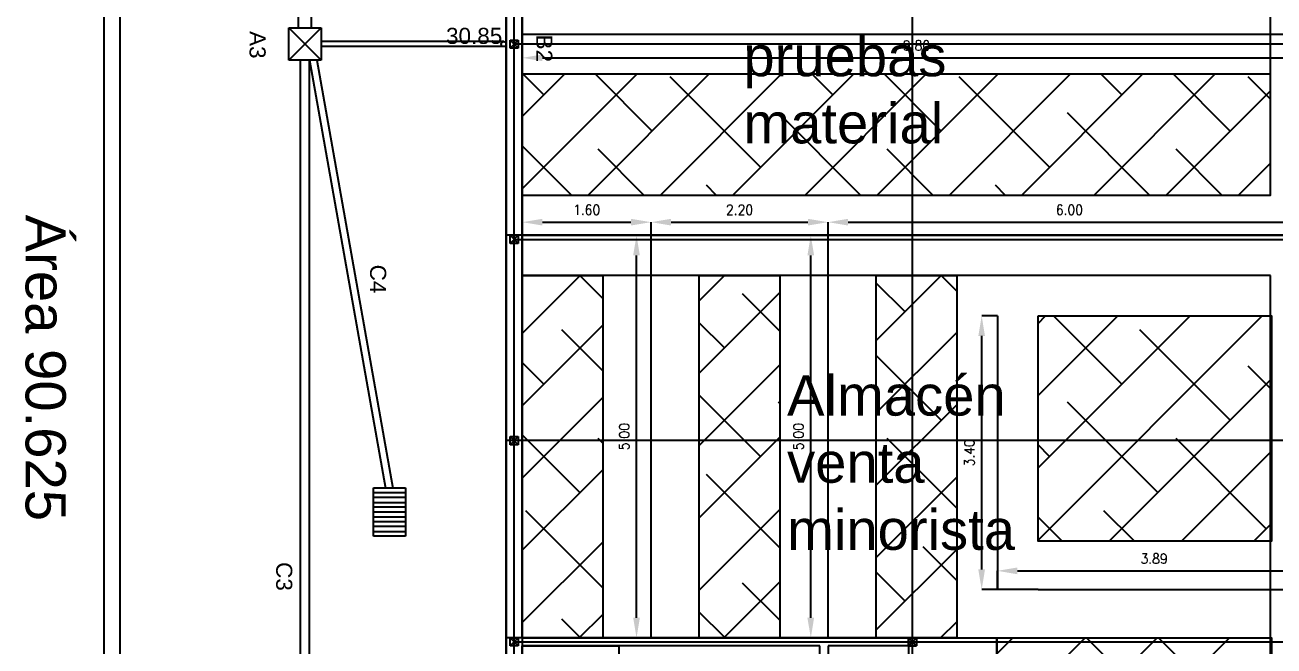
# Model space of a CAD drawing. Header units: inches. Extents: x -23 to 72981, y 9 to 49153.
# Drawn here: x 26.33 to 41.85, y 34.91 to 42.63 of the extents above; entities that cross this region are included whole.
import ezdxf

# ---------------------------------------------------------------- set-up
doc = ezdxf.new("R2010")
doc.units = ezdxf.units.IN
for name, color, linetype in [('Aguas pluviales', 140, 'Continuous'), ('Auxiliar', 240, 'Continuous'), ('Cotas_IncendiosP0', 30, 'Continuous'), ('Elementos_A_P0', 251, 'Continuous'), ('IncendiosP0', 1, 'Continuous'), ('Límites', 6, 'Continuous'), ('P0', 5, 'Continuous'), ('P0 Paredes interiores', 102, 'Continuous'), ('P0 Texto', 7, 'Continuous'), ('P0_Elementos', 44, 'Continuous'), ('P0_Pasillos', 90, 'Continuous'), ('Pared exterior nave', 26, 'Continuous'), ('Pared parcela', 7, 'Continuous'), ('Pilares', 240, 'Continuous')]:
    doc.layers.add(name, color=color, linetype=linetype)
doc.styles.add('80-100', font='romans.shx', dxfattribs={"width": 0.9, "height": 0.5})
doc.styles.get("Standard").update_dxf_attribs({"font": 'arial.ttf'})
doc.dimstyles.new('Copia de 100_conlineas', dxfattribs={"dimtxt": 0.5, "dimasz": 0.8, "dimexe": 0, "dimexo": 0, "dimgap": 0.09, "dimtad": 1, "dimzin": 1, "dimdsep": 46, "dimtxsty": '80-100', "dimcen": 0.1, "dimclrd": 256, "dimclre": 256, "dimclrt": 256, "dimadec": 0, "dimazin": 0, "dimtfac": 1, "dimtix": 1, "dimtmove": 2, "dimatfit": 3, "dimfxl": 1, "dimtvp": 1.058824, "dimtolj": 1, "dimtzin": 1, "dimarcsym": 0})

# ---------------------------------------------------------------- blocks, each defined once
blk = doc.blocks.new('Arqueta')
for p, q in [((8.456, 7.642), (8.456, 8.042)), ((8.456, 8.042), (8.856, 8.042)), ((8.856, 8.042), (8.856, 7.642)), ((8.856, 7.642), (8.456, 7.642))]:
    blk.add_line(p, q)
blk = doc.blocks.new('Alcantarilla')
at = {"layer": 'Aguas pluviales'}
for p, q in [((-11.66, 1.036), (-11.66, 1.436)), ((-11.66, 1.436), (-11.06, 1.436)), ((-11.6, 1.436), (-11.6, 1.036)), ((-11.54, 1.436), (-11.54, 1.036)), ((-11.48, 1.036), (-11.48, 1.436)), ((-11.42, 1.436), (-11.42, 1.036)), ((-11.36, 1.436), (-11.36, 1.036)), ((-11.3, 1.036), (-11.3, 1.436)), ((-11.24, 1.436), (-11.24, 1.036)), ((-11.18, 1.436), (-11.18, 1.036)), ((-11.12, 1.036), (-11.12, 1.436)), ((-11.06, 1.436), (-11.06, 1.036)), ((-11.06, 1.036), (-11.66, 1.036))]:
    blk.add_line(p, q, dxfattribs=at)
blk = doc.blocks.new('*D83')
at = {"layer": 'Cotas_IncendiosP0', "lineweight": -2, "transparency": 16777216}
for p, q in [((32.511, 40.015), (32.511, 40.178)), ((32.761, 40.178), (33.861, 40.178)), ((34.111, 40.015), (34.111, 40.178))]:
    blk.add_line(p, q, dxfattribs=at)
at = {"layer": 'Cotas_IncendiosP0', "transparency": 16777216}
for points in [[(32.761, 40.22), (32.761, 40.137), (32.511, 40.178)], [(33.861, 40.22), (33.861, 40.137), (34.111, 40.178)]]:
    blk.add_solid(points, dxfattribs=at)
at = {"layer": 'Defpoints', "color": 0, "transparency": 16777216}
for p in [(34.111, 40.178), (32.511, 40.015), (34.111, 40.015)]:
    blk.add_point(p, dxfattribs=at)
at = {"layer": 'Cotas_IncendiosP0', "transparency": 16777216, "insert": (33.311, 40.331), "char_height": 0.125, "attachment_point": 5, "style": '80-100'}
blk.add_mtext('\\A1;1.60', dxfattribs=at)
blk = doc.blocks.new('*D84')
at = {"layer": 'Cotas_IncendiosP0', "lineweight": -2, "transparency": 16777216}
for p, q in [((34.111, 40.015), (34.111, 40.178)), ((34.361, 40.178), (36.061, 40.178)), ((36.311, 40.015), (36.311, 40.178))]:
    blk.add_line(p, q, dxfattribs=at)
at = {"layer": 'Cotas_IncendiosP0', "transparency": 16777216}
for points in [[(34.361, 40.22), (34.361, 40.137), (34.111, 40.178)], [(36.061, 40.22), (36.061, 40.137), (36.311, 40.178)]]:
    blk.add_solid(points, dxfattribs=at)
at = {"layer": 'Defpoints', "color": 0, "transparency": 16777216}
for p in [(36.311, 40.178), (34.111, 40.015), (36.311, 40.015)]:
    blk.add_point(p, dxfattribs=at)
at = {"layer": 'Cotas_IncendiosP0', "transparency": 16777216, "insert": (35.211, 40.331), "char_height": 0.125, "attachment_point": 5, "style": '80-100'}
blk.add_mtext('\\A1;2.20', dxfattribs=at)
blk = doc.blocks.new('*D85')
at = {"layer": 'Cotas_IncendiosP0', "lineweight": -2, "transparency": 16777216}
for p, q in [((36.311, 40.015), (36.311, 40.178)), ((36.561, 40.178), (42.061, 40.178)), ((42.311, 40.015), (42.311, 40.178))]:
    blk.add_line(p, q, dxfattribs=at)
at = {"layer": 'Cotas_IncendiosP0', "transparency": 16777216}
for points in [[(36.561, 40.22), (36.561, 40.137), (36.311, 40.178)], [(42.061, 40.22), (42.061, 40.137), (42.311, 40.178)]]:
    blk.add_solid(points, dxfattribs=at)
at = {"layer": 'Defpoints', "color": 0, "transparency": 16777216}
for p in [(42.311, 40.178), (36.311, 40.015), (42.311, 40.015)]:
    blk.add_point(p, dxfattribs=at)
at = {"layer": 'Cotas_IncendiosP0', "transparency": 16777216, "insert": (39.311, 40.331), "char_height": 0.125, "attachment_point": 5, "style": '80-100'}
blk.add_mtext('\\A1;6.00', dxfattribs=at)
blk = doc.blocks.new('*D86')
at = {"layer": 'Cotas_IncendiosP0', "lineweight": -2, "transparency": 16777216}
for p, q in [((34.111, 40.015), (33.931, 40.015)), ((33.931, 35.265), (33.931, 39.765)), ((34.111, 35.015), (33.931, 35.015))]:
    blk.add_line(p, q, dxfattribs=at)
at = {"layer": 'Cotas_IncendiosP0', "transparency": 16777216}
for points in [[(33.889, 39.765), (33.972, 39.765), (33.931, 40.015)], [(33.889, 35.265), (33.972, 35.265), (33.931, 35.015)]]:
    blk.add_solid(points, dxfattribs=at)
at = {"layer": 'Defpoints', "color": 0, "transparency": 16777216}
for p in [(33.931, 40.015), (34.111, 40.015), (34.111, 35.015)]:
    blk.add_point(p, dxfattribs=at)
at = {"layer": 'Cotas_IncendiosP0', "transparency": 16777216, "insert": (33.778, 37.515), "char_height": 0.125, "attachment_point": 5, "rotation": 90, "style": '80-100'}
blk.add_mtext('\\A1;5.00', dxfattribs=at)
blk = doc.blocks.new('*D87')
at = {"layer": 'Cotas_IncendiosP0', "lineweight": -2, "transparency": 16777216}
for p, q in [((36.311, 40.015), (36.097, 40.015)), ((36.097, 35.265), (36.097, 39.765)), ((36.311, 35.015), (36.097, 35.015))]:
    blk.add_line(p, q, dxfattribs=at)
at = {"layer": 'Cotas_IncendiosP0', "transparency": 16777216}
for points in [[(36.055, 39.765), (36.138, 39.765), (36.097, 40.015)], [(36.055, 35.265), (36.138, 35.265), (36.097, 35.015)]]:
    blk.add_solid(points, dxfattribs=at)
at = {"layer": 'Defpoints', "color": 0, "transparency": 16777216}
for p in [(36.097, 40.015), (36.311, 40.015), (36.311, 35.015)]:
    blk.add_point(p, dxfattribs=at)
at = {"layer": 'Cotas_IncendiosP0', "transparency": 16777216, "insert": (35.944, 37.515), "char_height": 0.125, "attachment_point": 5, "rotation": 90, "style": '80-100'}
blk.add_mtext('\\A1;5.00', dxfattribs=at)
blk = doc.blocks.new('*D88')
at = {"layer": 'Cotas_IncendiosP0', "lineweight": -2, "transparency": 16777216}
for p, q in [((38.416, 39.015), (38.221, 39.015)), ((38.221, 35.865), (38.221, 38.765)), ((38.416, 35.615), (38.221, 35.615))]:
    blk.add_line(p, q, dxfattribs=at)
at = {"layer": 'Cotas_IncendiosP0', "transparency": 16777216}
for points in [[(38.179, 38.765), (38.262, 38.765), (38.221, 39.015)], [(38.179, 35.865), (38.262, 35.865), (38.221, 35.615)]]:
    blk.add_solid(points, dxfattribs=at)
at = {"layer": 'Defpoints', "color": 0, "transparency": 16777216}
for p in [(38.221, 39.015), (38.416, 39.015), (38.416, 35.615)]:
    blk.add_point(p, dxfattribs=at)
at = {"layer": 'Cotas_IncendiosP0', "transparency": 16777216, "insert": (38.068, 37.315), "char_height": 0.125, "attachment_point": 5, "rotation": 90, "style": '80-100'}
blk.add_mtext('\\A1;3.40', dxfattribs=at)
blk = doc.blocks.new('*D89')
at = {"layer": 'Cotas_IncendiosP0', "lineweight": -2, "transparency": 16777216}
for p, q in [((38.416, 35.615), (38.416, 35.848)), ((38.666, 35.848), (42.061, 35.848)), ((42.311, 35.615), (42.311, 35.848))]:
    blk.add_line(p, q, dxfattribs=at)
at = {"layer": 'Cotas_IncendiosP0', "transparency": 16777216}
for points in [[(38.666, 35.89), (38.666, 35.806), (38.416, 35.848)], [(42.061, 35.89), (42.061, 35.806), (42.311, 35.848)]]:
    blk.add_solid(points, dxfattribs=at)
at = {"layer": 'Defpoints', "color": 0, "transparency": 16777216}
for p in [(42.311, 35.848), (38.416, 35.615), (42.311, 35.615)]:
    blk.add_point(p, dxfattribs=at)
at = {"layer": 'Cotas_IncendiosP0', "transparency": 16777216, "insert": (40.364, 36), "char_height": 0.125, "attachment_point": 5, "style": '80-100'}
blk.add_mtext('\\A1;3.89', dxfattribs=at)
blk = doc.blocks.new('*D92')
at = {"layer": 'Cotas_IncendiosP0', "lineweight": -2, "transparency": 16777216}
for p, q in [((32.511, 42.515), (32.511, 42.219)), ((42.311, 42.515), (42.311, 42.219)), ((32.761, 42.219), (42.061, 42.219))]:
    blk.add_line(p, q, dxfattribs=at)
at = {"layer": 'Cotas_IncendiosP0', "transparency": 16777216}
for points in [[(32.761, 42.261), (32.761, 42.178), (32.511, 42.219)], [(42.061, 42.261), (42.061, 42.178), (42.311, 42.219)]]:
    blk.add_solid(points, dxfattribs=at)
at = {"layer": 'Defpoints', "color": 0, "transparency": 16777216}
for p in [(32.511, 42.515), (42.311, 42.515), (42.311, 42.219)]:
    blk.add_point(p, dxfattribs=at)
at = {"layer": 'Cotas_IncendiosP0', "transparency": 16777216, "insert": (37.411, 42.372), "char_height": 0.125, "attachment_point": 5, "style": '80-100'}
blk.add_mtext('\\A1;9.80', dxfattribs=at)

msp = doc.modelspace()

# ---------------------------------------------------------------- hatches: boundary and pattern name
at = {"layer": 'P0_Elementos'}
h = msp.add_hatch(dxfattribs=at)
h.set_pattern_fill('ANSI38', color=256, scale=0.2)
h.paths.add_polyline_path([(35.711, 39.515), (34.711, 39.515), (34.711, 35.015), (35.711, 35.015)])
h.paths.add_polyline_path([(33.511, 39.515), (32.511, 39.515), (32.511, 35.015), (33.511, 35.015)])
h.paths.add_polyline_path([(37.911, 39.515), (36.911, 39.515), (36.911, 35.015), (37.911, 35.015)])
h.paths.add_polyline_path([(41.811, 39.015), (38.922, 39.015), (38.922, 36.215), (41.811, 36.215)])
h.paths.add_polyline_path([(41.811, 35.015), (38.411, 35.015), (38.411, 33.515), (41.811, 33.515)])
h.paths.add_polyline_path([(41.811, 32.515), (38.411, 32.515), (38.411, 31.015), (41.811, 31.015)])
h.paths.add_polyline_path([(41.811, 42.015), (32.511, 42.015), (32.511, 40.515), (41.811, 40.515)])
h.paths.add_polyline_path([(41.811, 44.515), (32.511, 44.515), (32.511, 43.015), (41.811, 43.015)])
h.paths.add_polyline_path([(46.961, 42.015), (42.811, 42.015), (42.811, 37.865), (46.961, 37.865)])
h.paths.add_polyline_path([(52.111, 42.015), (47.961, 42.015), (47.961, 37.865), (52.111, 37.865)])
h.paths.add_polyline_path([(46.961, 36.365), (42.811, 36.365), (42.811, 32.215), (46.961, 32.215)])
h.paths.add_polyline_path([(52.111, 36.365), (47.961, 36.365), (47.961, 32.215), (52.111, 32.215)])
h.paths.add_polyline_path([(46.961, 31.015), (43.361, 31.015), (43.361, 28.715), (46.961, 28.715)])
h.paths.add_polyline_path([(52.111, 31.015), (47.961, 31.015), (47.961, 27.715), (52.111, 27.715)])

# ---------------------------------------------------------------- linework, layer by layer
at = {"layer": 'Aguas pluviales'}
for p, q in [((32.311, 63.765), (32.311, 27.515)), ((32.511, 63.765), (32.511, 27.515)), ((29.731, 42.59), (29.731, 50.69)), ((29.891, 42.59), (29.891, 50.69)), ((30.011, 42.59), (29.611, 42.19)), ((29.611, 42.59), (30.011, 42.19)), ((32.28, 42.421), (30.011, 42.421)), ((32.28, 42.358), (30.011, 42.358)), ((29.756, 32.665), (29.756, 42.19)), ((29.866, 32.665), (29.866, 42.19)), ((29.866, 42.19), (30.81, 36.877)), ((29.957, 42.19), (30.902, 36.877)), ((42.311, 37.465), (32.311, 37.465))]:
    msp.add_line(p, q, dxfattribs=at)
msp.add_circle((32.28, 42.39), 0.0315, dxfattribs=at)
at = {"layer": 'Auxiliar'}
for p, q in [((32.411, 27.615), (32.411, 63.64)), ((37.361, 27.615), (37.361, 63.639)), ((52.211, 42.39), (32.411, 42.39)), ((32.411, 39.965), (52.211, 39.965)), ((52.211, 37.465), (32.411, 37.465)), ((32.411, 34.965), (52.211, 34.965))]:
    msp.add_line(p, q, dxfattribs=at)
at = {"layer": 'Elementos_A_P0'}
msp.add_lwpolyline([(32.511, 34.915), (33.711, 34.915), (33.711, 33.715), (32.511, 33.715)], close=True, dxfattribs=at)
at = {"layer": 'IncendiosP0'}
for p, q in [((32.511, 42.515), (42.311, 42.515)), ((32.511, 40.015), (42.311, 40.015)), ((34.111, 35.015), (34.111, 40.015)), ((36.311, 35.015), (36.311, 40.015)), ((38.416, 39.015), (38.416, 35.615)), ((38.922, 35.615), (38.416, 35.615)), ((38.922, 35.615), (42.311, 35.615))]:
    msp.add_line(p, q, dxfattribs=at)
at = {"layer": 'Límites'}
for points in [[(27.311, 12.815), (52.311, 12.815), (52.311, 72.815), (27.311, 72.815), (27.311, 12.815)], [(32.311, 17.815), (32.311, 67.815), (52.311, 67.815)]]:
    msp.add_lwpolyline(points, dxfattribs=at)
msp.add_lwpolyline([(39.811, 12.815), (42.311, 12.815), (44.811, 12.815), (47.311, 12.815), (49.811, 12.815), (52.311, 12.815), (52.311, 17.815), (52.311, 72.815), (27.311, 72.815), (27.311, 12.815), (37.311, 12.815)], close=True, dxfattribs=at)
at = {"layer": 'P0'}
for p, q in [((32.311, 63.765), (32.311, 27.515)), ((37.311, 40.015), (32.311, 40.015)), ((42.311, 40.015), (37.311, 40.015)), ((37.311, 35.015), (32.311, 35.015)), ((37.311, 35.015), (37.311, 30.015))]:
    msp.add_line(p, q, dxfattribs=at)
at = {"layer": 'P0 Paredes interiores'}
for p, q in [((32.511, 35.015), (37.411, 35.015)), ((37.411, 35.015), (37.411, 34.915)), ((36.211, 34.915), (32.511, 34.915)), ((36.211, 33.515), (36.211, 34.915)), ((37.311, 34.915), (36.311, 34.915)), ((36.311, 34.915), (36.311, 33.515)), ((37.311, 34.915), (37.411, 34.915))]:
    msp.add_line(p, q, dxfattribs=at)
at = {"layer": 'P0_Elementos'}
for points in [[(32.511, 40.515), (41.811, 40.515), (41.811, 42.015), (32.511, 42.015)], [(32.511, 39.515), (33.511, 39.515), (33.511, 35.015), (32.511, 35.015)], [(34.711, 39.515), (35.711, 39.515), (35.711, 35.015), (34.711, 35.015)], [(36.911, 39.515), (37.911, 39.515), (37.911, 35.015), (36.911, 35.015)], [(38.922, 39.015), (41.822, 39.015), (41.822, 36.215), (38.922, 36.215)], [(38.411, 35.015), (41.822, 35.015), (41.822, 33.515), (38.411, 33.515)]]:
    msp.add_lwpolyline(points, close=True, dxfattribs=at)
at = {"layer": 'P0_Pasillos'}
for p, q in [((41.811, 40.515), (41.811, 44.515)), ((32.511, 39.515), (32.511, 40.515)), ((32.511, 40.515), (41.811, 40.515)), ((41.811, 39.515), (32.511, 39.515)), ((41.811, 31.015), (41.811, 39.515)), ((37.411, 35.015), (38.411, 35.015)), ((37.411, 35.015), (37.411, 34.915)), ((38.411, 35.015), (38.411, 31.015))]:
    msp.add_line(p, q, dxfattribs=at)
at = {"layer": 'Pared exterior nave'}
for p, q in [((32.311, 63.765), (32.311, 27.515)), ((32.511, 35.015), (32.511, 63.315)), ((32.511, 34.915), (32.511, 32.615))]:
    msp.add_line(p, q, dxfattribs=at)
at = {"layer": 'Pared parcela'}
for p, q in [((27.311, 72.815), (27.311, 12.815)), ((27.511, 13.015), (27.511, 72.615))]:
    msp.add_line(p, q, dxfattribs=at)
at = {"layer": 'Pilares'}
for p, q in [((32.361, 42.44), (32.461, 42.44)), ((32.361, 42.34), (32.361, 42.44)), ((32.361, 42.44), (32.461, 42.34)), ((32.461, 42.44), (32.361, 42.34)), ((32.461, 42.44), (32.461, 42.34)), ((32.461, 42.34), (32.361, 42.34)), ((32.361, 40.015), (32.461, 40.015)), ((32.361, 39.915), (32.361, 40.015)), ((32.361, 40.015), (32.461, 39.915)), ((32.461, 40.015), (32.361, 39.915)), ((32.461, 39.915), (32.361, 39.915)), ((32.461, 40.015), (32.461, 39.915)), ((32.361, 37.515), (32.461, 37.515)), ((32.361, 37.415), (32.361, 37.515)), ((32.361, 37.515), (32.461, 37.415)), ((32.461, 37.515), (32.361, 37.415)), ((32.461, 37.415), (32.361, 37.415)), ((32.461, 37.515), (32.461, 37.415)), ((32.361, 35.015), (32.461, 35.015)), ((32.361, 34.915), (32.361, 35.015)), ((32.361, 35.015), (32.461, 34.915)), ((32.461, 35.015), (32.361, 34.915)), ((32.461, 35.015), (32.461, 34.915)), ((37.311, 35.015), (37.411, 35.015)), ((37.311, 34.915), (37.311, 35.015)), ((37.311, 35.015), (37.411, 34.915)), ((37.411, 35.015), (37.311, 34.915)), ((37.411, 35.015), (37.411, 34.915)), ((32.461, 34.915), (32.361, 34.915)), ((37.411, 34.915), (37.311, 34.915))]:
    msp.add_line(p, q, dxfattribs=at)

# ---------------------------------------------------------------- block references
at = {"layer": 'Aguas pluviales', "rotation": 270}
for name, p in [('Arqueta', (21.969, 51.046)), ('Alcantarilla', (29.625, 25.218))]:
    msp.add_blockref(name, p, dxfattribs=at)

# ---------------------------------------------------------------- texts
at = {"layer": 'Aguas pluviales', "attachment_point": 1, "rotation": 270}
for s, insert, char_height in [('A3', (29.321, 42.552), 0.2), ('B2', (32.884, 42.508), 0.2), ('Área 90.625 ', (26.837, 40.272), 0.5), ('C4', (30.819, 39.651), 0.2), ('C3 ', (29.652, 35.957), 0.2)]:
    msp.add_mtext_dynamic_manual_height_columns(s, width=10.69323, gutter_width=12.5, heights=[0], dxfattribs=dict(at, insert=insert, char_height=char_height))
at = {"layer": 'Cotas_IncendiosP0', "insert": (31.563, 42.592), "char_height": 0.2, "attachment_point": 1}
msp.add_mtext_dynamic_manual_height_columns('30.85', width=0.80428, gutter_width=1, heights=[0], dxfattribs=at)
at = {"layer": 'P0 Texto', "char_height": 0.5, "attachment_point": 1}
for s, width, insert in [('Sala\\Ppruebas\\Pmaterial', 5.13085, (35.259, 43.324)), ('Almacén\\Pventa\\Pminorista', 5.20878, (35.802, 38.276))]:
    msp.add_mtext_dynamic_manual_height_columns(s, width=width, gutter_width=12.5, heights=[0], dxfattribs=dict(at, insert=insert))

# ---------------------------------------------------------------- dimensions: what is measured, and where the dimension line sits
at = {"layer": 'Cotas_IncendiosP0'}
for base, p1, p2, picture, middle in [((42.311, 42.219), (32.511, 42.515), (42.311, 42.515), '*D92', (37.411, 42.372)), ((34.111, 40.178), (32.511, 40.015), (34.111, 40.015), '*D83', (33.311, 40.331)), ((36.311, 40.178), (34.111, 40.015), (36.311, 40.015), '*D84', (35.211, 40.331)), ((42.311, 40.178), (36.311, 40.015), (42.311, 40.015), '*D85', (39.311, 40.331)), ((42.3111, 35.8479), (38.4164, 35.6148), (42.3111, 35.6148), '*D89', (40.3637, 36.0004))]:
    dim = msp.add_linear_dim(base=base, p1=p1, p2=p2, dimstyle='Copia de 100_conlineas', dxfattribs=at)
    dim.commit()
    dim.dimension.update_dxf_attribs({"geometry": picture, "text_midpoint": middle})
for base, p1, p2, picture, middle in [((33.931, 40.015), (34.111, 35.015), (34.111, 40.015), '*D86', (33.778, 37.515)), ((36.097, 40.015), (36.311, 35.015), (36.311, 40.015), '*D87', (35.944, 37.515)), ((38.221, 39.015), (38.416, 35.615), (38.416, 39.015), '*D88', (38.068, 37.315))]:
    dim = msp.add_linear_dim(base=base, p1=p1, p2=p2, angle=90, dimstyle='Copia de 100_conlineas', dxfattribs=at)
    dim.commit()
    dim.dimension.update_dxf_attribs({"geometry": picture, "text_midpoint": middle})

doc.saveas('drawing.dxf')
